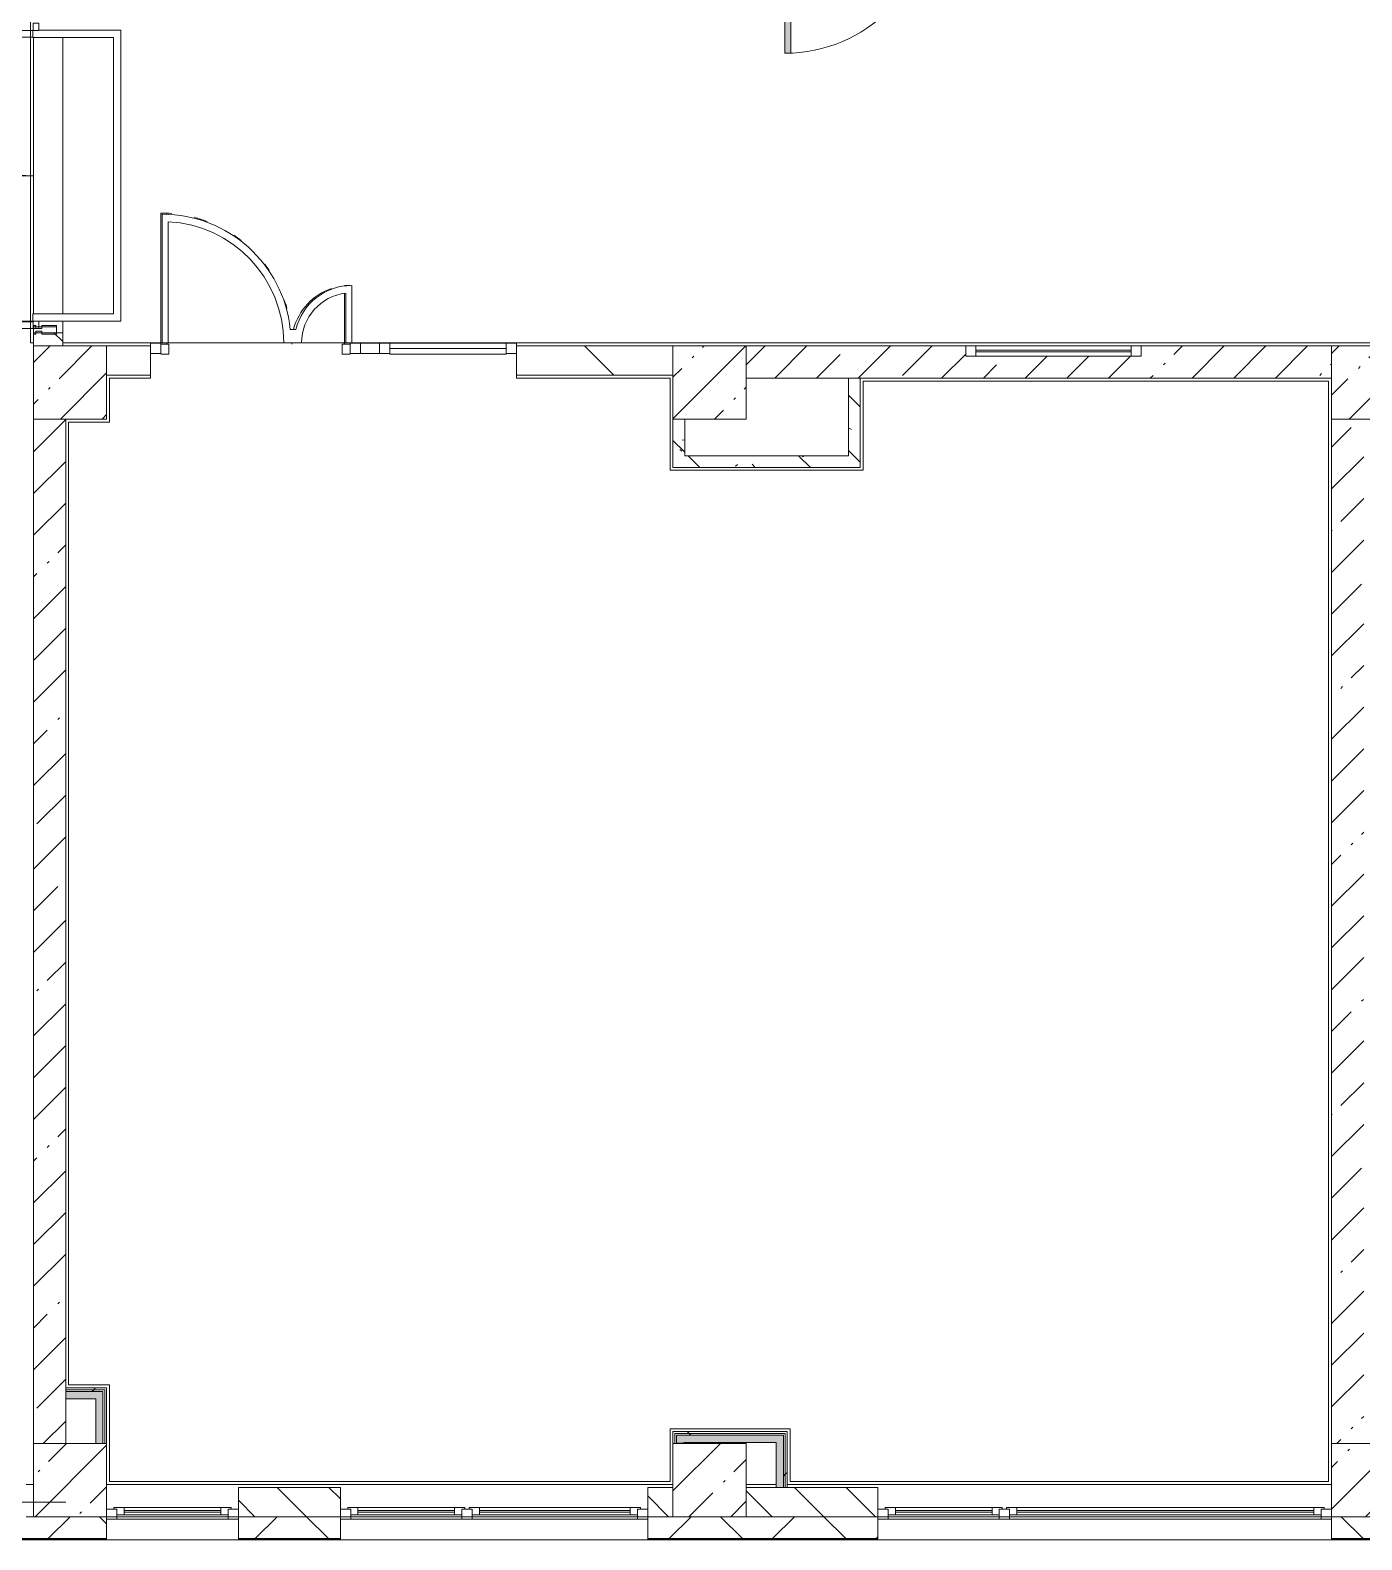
# Model space of a CAD drawing. Header units: millimetres. Extents: x 81711 to 274967, y -8553 to 29000.
# Drawn here: x 186474 to 195574, y -258 to 10057 of the extents above; entities that cross this region are included whole.
import ezdxf

# ---------------------------------------------------------------- set-up
doc = ezdxf.new("R2010")
doc.units = ezdxf.units.MM
for name, color, linetype, lineweight, true_color in [('A-DETL-GENF-2', 7, 'Continuous', 5, 0xaaaaaa), ('A-DOOR-5', 7, 'Continuous', 5, 0xe2e2e2), ('A-DOOR-6', 7, 'Continuous', 5, 0xaaaaaa), ('A-DOOR-FRAM-3', 7, 'Continuous', 5, 0xe2e2e2), ('A-DOOR-FRAM-4', 7, 'Continuous', 5, 0xaaaaaa), ('A-FLOR-2', 7, 'Continuous', 5, 0xaaaaaa), ('I-WALL-25', 7, 'Continuous', 5, 0xe7e7e7), ('I-WALL-26', 7, 'Continuous', 9, 0xe7e7e7), ('I-WALL-29', 7, 'Continuous', 5, 0x787878)]:
    doc.layers.add(name, color=color, linetype=linetype, lineweight=lineweight, true_color=true_color)
for name, color, linetype, lineweight in [('A-GLAZ-3', 7, 'Continuous', 5), ('A-GLAZ-CURT-2', 7, 'Continuous', 5), ('A-GLAZ-CWMG-2', 7, 'Continuous', 5), ('A-WALL', 7, 'Continuous', 9), ('A-WALL-10', 7, 'Continuous', 5), ('I-WALL-27', 7, 'Continuous', 5), ('S-COLS-1', 7, 'Continuous', 5), ('Оси', 7, 'Continuous', 9)]:
    doc.layers.add(name, color=color, linetype=linetype, lineweight=lineweight)
pattern_1 = [(45, (147956.67, 0), (-285.123, 285.123), []), (45, (148241.8, 0), (-285.123, 285.123), [504.031, -100.806, 16.764, -84.042])]
pattern_2 = [(135, (147956.67, 0), (-377.171, -377.171), [533.4, -88.9, 17.78, -88.9]), (135, (147956.67, 376.94), (-377.171, -377.171), []), (50, (147956.67, 0), (637.6445, -55.7866), [66.675, -733.425]), (355, (147956.7, 0), (-123.349, 668.699), [53.34, -586.74]), (100.451, (148009.8, -4.65), (514.299, 612.908), [56.665, -623.315]), (46.184, (147956.7, 177.8), (948.776, -147.15), [100.012, -1100.137]), (96.636, (148035.7, 165.5), (830.91, 865.997), [84.998, -934.973]), (351.184, (147956.7, 177.8), (830.918, 865.988), [80.01, -880.11]), (21, (148045.57, 133.35), (530.6506, -357.928), [66.675, -733.425]), (326, (148045.6, 133.35), (216.308, 644.6585), [53.34, -586.74]), (71.451, (148089.8, 103.5), (746.9596, 286.724), [56.665, -623.315]), (37.5, (147956.67, 0), (10.8105, 295.9426), [16.764, -562.864, 16.764, -578.866, -588.962]), (37.5, (147956.67, 0), (10.8105, 295.9426), [-1175.258, 16.764, -572.198]), (7.5, (147956.67, 0), (233.8692, 350.6318), [16.764, -322.834, 16.764, -549.529, -224.472]), (7.5, (147956.67, 0), (233.8692, 350.6318), [-905.891, 16.764, -207.708]), (327.5, (147758.43, 0), (474.5678, -20.0513), [16.764, -205.486, 16.764, -676.656, -920.115]), (327.5, (147758.43, 0), (474.5678, -20.0513), [-915.67, 16.764, -903.351]), (317.5, (147669.53, 0), (518.452, 88.9934), [16.764, -272.161, 16.764, -443.738, -653.415]), (317.5, (147669.53, 0), (518.452, 88.9934), [-749.427, 16.764, -636.651])]
pattern_3 = [(135, (147956.67, 0), (-353.5534, -353.5534), [])]
pattern_4 = [(45, (147956.7, 0), (-530.33, 530.33), []), (135, (147956.7, 0), (-530.33, -530.33), [])]

# ---------------------------------------------------------------- blocks, each defined once
blk = doc.blocks.new('BSC_Колонна _Прямоугольная - 500х500-23286270-1_5_3_птичка')
at = {"layer": 'S-COLS-1'}
h = blk.add_hatch(dxfattribs=at)
h.set_pattern_fill('FP_76', color=256, style=0, pattern_type=2)
h.set_pattern_definition([(45, (-38790, -7650), (-285.123, 285.123), []), (45, (-38504.88, -7650), (-285.123, 285.123), [504.031, -100.806, 16.764, -84.042])])
h.paths.add_polyline_path([(-250, -250), (250, -250), (250, 250), (-250, 250), (-250, -105)])
for p, q in [((250, 250), (-250, 250)), ((-250, 250), (-250, -250)), ((250, -250), (250, 250)), ((-250, -250), (250, -250))]:
    blk.add_line(p, q, dxfattribs=at)
blk = doc.blocks.new('BSC_Колонна _Прямоугольная - 500х500-V66-1_5_3_птичка')
at = {"layer": 'S-COLS-1'}
h = blk.add_hatch(dxfattribs=at)
h.set_pattern_fill('FP_77', color=256, style=0, pattern_type=2)
h.set_pattern_definition([(45, (-43160, -7650), (-285.123, 285.123), []), (45, (-42874.88, -7650), (-285.123, 285.123), [504.031, -100.806, 16.764, -84.042])])
h.paths.add_polyline_path([(250, -250), (250, 250), (-250, 250), (-250, -250)])
for p, q in [((250, 250), (-250, 250)), ((-250, 250), (-250, -250)), ((250, -250), (250, 250)), ((-250, -250), (250, -250))]:
    blk.add_line(p, q, dxfattribs=at)
blk = doc.blocks.new('BSC_Колонна _Прямоугольная - 500х500-V67-1_5_3_птичка')
at = {"layer": 'S-COLS-1'}
h = blk.add_hatch(dxfattribs=at)
h.set_pattern_fill('FP_78', color=256, style=0, pattern_type=2)
h.set_pattern_definition([(45, (-47660, -7650), (-285.123, 285.123), []), (45, (-47374.88, -7650), (-285.123, 285.123), [504.031, -100.806, 16.764, -84.042])])
h.paths.add_polyline_path([(-250, -250), (250, -250), (250, 250), (-250, 250), (-250, -105)])
for p, q in [((250, 250), (-250, 250)), ((-250, 250), (-250, -250)), ((250, -250), (250, 250)), ((-250, -250), (250, -250))]:
    blk.add_line(p, q, dxfattribs=at)
blk = doc.blocks.new('BSC_Колонна _Прямоугольная - 500х500-V72-1_5_3_птичка')
at = {"layer": 'S-COLS-1'}
h = blk.add_hatch(dxfattribs=at)
h.set_pattern_fill('FP_83', color=256, style=0, pattern_type=2)
h.set_pattern_definition([(45, (-38790, -150), (-285.123, 285.123), []), (45, (-38504.88, -150), (-285.123, 285.123), [504.031, -100.806, 16.764, -84.042])])
h.paths.add_polyline_path([(85, -250), (250, -250), (250, 250), (-250, 250), (-250, -250), (-30, -250)])
for p, q in [((250, 250), (-250, 250)), ((-250, 250), (-250, -250)), ((250, -250), (250, 250)), ((-250, -250), (250, -250))]:
    blk.add_line(p, q, dxfattribs=at)
blk = doc.blocks.new('BSC_Колонна _Прямоугольная - 500х500-V73-1_5_3_птичка')
at = {"layer": 'S-COLS-1'}
h = blk.add_hatch(dxfattribs=at)
h.set_pattern_fill('FP_84', color=256, style=0, pattern_type=2)
h.set_pattern_definition([(45, (-43160, -150), (-285.123, 285.123), []), (45, (-42874.88, -150), (-285.123, 285.123), [504.031, -100.806, 16.764, -84.042])])
h.paths.add_polyline_path([(250, -250), (250, 250), (-250, 250), (-250, -250)])
for p, q in [((250, 250), (-250, 250)), ((-250, 250), (-250, -250)), ((250, -250), (250, 250)), ((-250, -250), (250, -250))]:
    blk.add_line(p, q, dxfattribs=at)
blk = doc.blocks.new('BSC_Колонна _Прямоугольная - 500х500-V74-1_5_3_птичка')
at = {"layer": 'S-COLS-1'}
h = blk.add_hatch(dxfattribs=at)
h.set_pattern_fill('FP_85', color=256, style=0, pattern_type=2)
h.set_pattern_definition([(45, (-47660, -150), (-285.123, 285.123), []), (45, (-47374.88, -150), (-285.123, 285.123), [504.031, -100.806, 16.764, -84.042])])
h.paths.add_polyline_path([(250, -250), (250, 250), (-250, 250), (-250, -250)])
for p, q in [((250, 250), (-250, 250)), ((-250, 250), (-250, -250)), ((250, -250), (250, 250)), ((-250, -250), (250, -250))]:
    blk.add_line(p, q, dxfattribs=at)
blk = doc.blocks.new('120_Окно_СКБ_1Ст - 120_Окно_СКБ_1Ст 900х2500_h_-20664874-1_5_3_птичка')
at = {"layer": 'A-GLAZ-3'}
for p, q in [((-450, -127), (-450, -57)), ((-450, -57), (-380, -57)), ((450, -57), (-450, -57)), ((-380, -57), (-380, -127)), ((380, -87), (-380, -87)), ((-380, -87), (-380, -127)), ((-330, -137), (-330, -87)), ((330, -137), (330, -87)), ((380, -127), (380, -57)), ((380, -57), (450, -57)), ((380, -127), (380, -87)), ((450, -57), (450, -127)), ((-380, -127), (-450, -127)), ((-450, -127), (-400, -127)), ((-380, -127), (-400, -127)), ((-400, -127), (-400, -137)), ((-400, -137), (400, -137)), ((400, -137), (-400, -137)), ((-330, -107), (330, -107)), ((330, -117), (-330, -117)), ((450, -127), (380, -127)), ((400, -127), (380, -127)), ((400, -127), (450, -127)), ((400, -137), (400, -127))]:
    blk.add_line(p, q, dxfattribs=at)
blk = doc.blocks.new('120_Окно_СКБ_2Ст - 120_Окно_СКБ_2Ст 3100х2500 _мал_створка слева_-V106-1_5_3_птичка')
at = {"layer": 'A-GLAZ-3'}
for p, q in [((-1550, -127), (-1550, -57)), ((-1550, -57), (-1480, -57)), ((1550, -57), (-1550, -57)), ((-1480, -57), (-1480, -127)), ((650, -87), (-1480, -87)), ((-1480, -87), (-1480, -127)), ((-1430, -137), (-1430, -87)), ((600, -137), (600, -87)), ((650, -127), (650, -57)), ((650, -57), (720, -57)), ((650, -127), (650, -87)), ((720, -57), (720, -127)), ((1480, -87), (720, -87)), ((720, -87), (720, -127)), ((770, -137), (770, -87)), ((1430, -137), (1430, -87)), ((1480, -127), (1480, -57)), ((1480, -57), (1550, -57)), ((1480, -127), (1480, -87)), ((1550, -57), (1550, -127)), ((-1480, -127), (-1550, -127)), ((-1550, -127), (-1500, -127)), ((-1480, -127), (-1500, -127)), ((-1500, -127), (-1500, -137)), ((-1500, -137), (670, -137)), ((670, -137), (-1500, -137)), ((-1430, -107), (600, -107)), ((600, -117), (-1430, -117)), ((720, -127), (650, -127)), ((670, -127), (650, -127)), ((670, -127), (700, -127)), ((670, -137), (670, -127)), ((720, -127), (700, -127)), ((700, -127), (700, -137)), ((700, -137), (1500, -137)), ((1500, -137), (700, -137)), ((770, -107), (1430, -107)), ((1430, -117), (770, -117)), ((1550, -127), (1480, -127)), ((1500, -127), (1480, -127)), ((1500, -127), (1550, -127)), ((1500, -137), (1500, -127))]:
    blk.add_line(p, q, dxfattribs=at)
blk = doc.blocks.new('120_Окно_СКБ_2Ст - 120_Окно_СКБ_2Ст 2100х2500 _мал створка справа_-V88-1_5_3_птичка')
at = {"layer": 'A-GLAZ-3'}
for p, q in [((-1050, -127), (-1050, -57)), ((-1050, -57), (-980, -57)), ((1050, -57), (-1050, -57)), ((-980, -57), (-980, -127)), ((150, -87), (-980, -87)), ((-980, -87), (-980, -127)), ((-930, -137), (-930, -87)), ((100, -137), (100, -87)), ((150, -127), (150, -57)), ((150, -57), (220, -57)), ((150, -127), (150, -87)), ((220, -57), (220, -127)), ((980, -87), (220, -87)), ((220, -87), (220, -127)), ((270, -137), (270, -87)), ((930, -137), (930, -87)), ((980, -127), (980, -57)), ((980, -57), (1050, -57)), ((980, -127), (980, -87)), ((1050, -57), (1050, -127)), ((-980, -127), (-1050, -127)), ((-1050, -127), (-1000, -127)), ((-980, -127), (-1000, -127)), ((-1000, -127), (-1000, -137)), ((-1000, -137), (170, -137)), ((170, -137), (-1000, -137)), ((-930, -107), (100, -107)), ((100, -117), (-930, -117)), ((220, -127), (150, -127)), ((170, -127), (150, -127)), ((170, -127), (200, -127)), ((170, -137), (170, -127)), ((220, -127), (200, -127)), ((200, -127), (200, -137)), ((200, -137), (1000, -137)), ((1000, -137), (200, -137)), ((270, -107), (930, -107)), ((930, -117), (270, -117)), ((1050, -127), (980, -127)), ((1000, -127), (980, -127)), ((1000, -127), (1050, -127)), ((1000, -137), (1000, -127))]:
    blk.add_line(p, q, dxfattribs=at)
blk = doc.blocks.new('110_Дверь_СКБ_1Ст_Внутренняя1 - Д-11 1100x2100h_кладовые _все__ коридор _между помещениями блока столовой__ моечные _все_-32089417-1_5_3_птичка')
at = {"layer": 'A-DOOR-5'}
h = blk.add_hatch(color=256, dxfattribs=at)
h.paths.add_polyline_path([(522.5, 110), (512.5, 110), (512.5, 70), (502.5, 70), (502.5, 30), (537.5, 30), (537.5, 110)])
h.paths.add_polyline_path([(-497.5, 110), (-512.5, 110), (-512.5, 30), (-477.5, 30), (-477.5, 70), (-487.5, 70), (-487.5, 110)])
at = {"layer": 'A-DOOR-6'}
h = blk.add_hatch(dxfattribs=at)
h.set_pattern_fill('FP_131', color=256, style=0, pattern_type=2)
h.set_pattern_definition([(135, (1751.41, 174.685), (-14.14214, -14.14214), []), (225, (1751.41, 174.685), (14.14214, -14.14214), [])])
h.paths.add_polyline_path([(537.5, 110), (537.5, -110), (562.5, -110), (562.5, 110)])
at = {"layer": 'A-DOOR-FRAM-3'}
for points in [[(512.5, 1110), (472.5, 1110), (472.5, 110), (512.5, 110), (512.5, 1030.8)], [(-537.5, 118), (-567.5, 118), (-562.5, 110), (-497.5, 115.3), (-497.5, 118), (-517.5, 118)], [(562.5, 118), (522.5, 118), (522.5, 110), (592.5, 110), (587.5, 118)], [(-512.5, 30), (-512.5, -110), (-497.5, -110), (-497.5, 30)], [(522.5, 30), (522.5, -110), (537.5, -110), (537.5, 30)], [(-567.5, -110), (-562.5, -118), (-497.5, -118), (-497.5, -110), (-562.5, -110)], [(537.5, -110), (522.5, -115.3), (522.5, -118), (592.5, -118), (587.5, -110), (562.5, -110)]]:
    blk.add_hatch(color=256, dxfattribs=at).paths.add_polyline_path(points)
at = {"layer": 'A-DOOR-FRAM-4'}
h = blk.add_hatch(dxfattribs=at)
h.set_pattern_fill('FP_132', color=256, style=0, pattern_type=2)
h.set_pattern_definition([(45, (-371.384, 174.685), (-14.1421, 14.1421), []), (135, (-371.384, 174.685), (-14.1421, -14.1421), [])])
h.paths.add_polyline_path([(-512.5, 110), (-537.5, 110), (-537.5, -110), (-512.5, -110), (-512.5, 16)])
at = {"layer": 'A-DOOR-6'}
for p, q in [((512.5, 1110), (472.5, 1110)), ((472.5, 1110), (472.5, 110)), ((512.5, 110), (512.5, 1110)), ((472.5, 110), (512.5, 110))]:
    blk.add_line(p, q, dxfattribs=at)
blk.add_arc((512.5, 110), 1000, 90, 180, dxfattribs=at)
at = {"layer": 'A-DOOR-FRAM-4'}
for p, q in [((-497.5, 118), (-567.5, 118)), ((-567.5, 118), (-567.5, 110)), ((-567.5, 110), (-497.5, 110)), ((-512.5, 110), (-537.5, 110)), ((-537.5, 110), (-537.5, -110)), ((-487.5, 110), (-512.5, 110)), ((-512.5, 110), (-512.5, 30)), ((-512.5, -110), (-512.5, 110)), ((-497.5, 110), (-512.5, 110)), ((-512.5, 110), (-512.5, 109)), ((-512.5, 109), (-497.5, 109)), ((-497.5, 110), (-497.5, 118)), ((-497.5, 109), (-497.5, 110)), ((-487.5, 70), (-487.5, 110)), ((512.5, 110), (512.5, 70)), ((537.5, 110), (512.5, 110)), ((592.5, 118), (522.5, 118)), ((522.5, 118), (522.5, 110)), ((537.5, 110), (522.5, 110)), ((522.5, 110), (522.5, 109)), ((522.5, 110), (592.5, 110)), ((522.5, 109), (537.5, 109)), ((537.5, 30), (537.5, 110)), ((562.5, 110), (537.5, 110)), ((537.5, 110), (537.5, -110)), ((537.5, 109), (537.5, 110)), ((562.5, -110), (562.5, 110)), ((592.5, 110), (592.5, 118)), ((-512.5, 30), (-477.5, 30)), ((-497.5, 30), (-512.5, 30)), ((-512.5, 30), (-512.5, -110)), ((-497.5, -110), (-497.5, 30)), ((-477.5, 70), (-487.5, 70)), ((-477.5, 30), (-477.5, 70)), ((512.5, 70), (502.5, 70)), ((502.5, 70), (502.5, 30)), ((502.5, 30), (537.5, 30)), ((537.5, 30), (522.5, 30)), ((522.5, 30), (522.5, -110)), ((537.5, -110), (537.5, 30)), ((-497.5, -110), (-567.5, -110)), ((-567.5, -110), (-567.5, -118)), ((-567.5, -118), (-497.5, -118)), ((-537.5, -110), (-512.5, -110)), ((-512.5, -110), (-497.5, -110)), ((-497.5, -118), (-497.5, -110)), ((522.5, -110), (537.5, -110)), ((592.5, -110), (522.5, -110)), ((522.5, -110), (522.5, -118)), ((522.5, -118), (592.5, -118)), ((537.5, -110), (562.5, -110)), ((592.5, -118), (592.5, -110))]:
    blk.add_line(p, q, dxfattribs=at)
blk = doc.blocks.new('Прямоугольный импост - Импост структурный с накладкой - 160мм Темный-31239214-1_5_3_птичка')
at = {"layer": 'A-GLAZ-CWMG-2'}
for p, q in [((-50, 0), (-50, 17)), ((-50, 17), (0, 17)), ((-40, 0), (-50, 0)), ((-40, -40), (-40, 0)), ((0, 0), (-10, 0)), ((-10, 0), (-10, -40)), ((0, 17), (0, 0)), ((-50, -140), (-50, -40)), ((-50, -40), (-40, -40)), ((-10, -40), (0, -40)), ((0, -40), (0, -140)), ((0, -140), (-50, -140))]:
    blk.add_line(p, q, dxfattribs=at)
blk = doc.blocks.new('Дверь_Витражная_остекление_ - ДВН_ДАО_Главный вход_1800 в свету 5-32258809-1_5_3_птичка')
at = {"layer": 'A-DETL-GENF-2'}
for p, q in [((-993, -1013), (-993, -21)), ((-993, -21), (-993, -1013)), ((-993, -100), (-948, -100)), ((-983, -933), (-983, -100)), ((-948, -1013), (-948, -21)), ((-948, -1013), (-948, -21)), ((-939, -933), (-939, -100)), ((989, -933), (989, -100)), ((998, -1013), (998, -20)), ((998, -20), (998, -1013)), ((1043, -100), (998, -100)), ((1033, -933), (1033, -100)), ((1043, -1013), (1043, -20)), ((1043, -1013), (1043, -20)), ((-993, -933), (-948, -933)), ((-993, -1013), (-948, -1013)), ((-993, -1013), (-948, -1013)), ((1043, -933), (998, -933)), ((1043, -1013), (998, -1013)), ((998, -1013), (1043, -1013))]:
    blk.add_line(p, q, dxfattribs=at)
at = {"layer": 'A-DOOR-6'}
for p, q in [((-1043, 20), (-993, 20)), ((-1043, -20), (-1043, 20)), ((-993, 20), (-993, -20)), ((993, 20), (1043, 20)), ((993, -20), (993, 20)), ((1043, 20), (1043, -20)), ((-993, -20), (-1043, -20)), ((-993, -1013), (-993, -21)), ((1043, -20), (993, -20)), ((993, -1013), (993, -21))]:
    blk.add_line(p, q, dxfattribs=at)
for centre, start, end in [((-993, -20), 270, 0), ((993, -20), 180, 270)]:
    blk.add_arc(centre, 993, start, end, dxfattribs=at)
blk = doc.blocks.new('Прямоугольный импост - Импост структурный с накладкой - 160мм Темный-V144-1_5_3_птичка')
at = {"layer": 'A-GLAZ-CWMG-2'}
for p, q in [((-25, 0), (-25, 17)), ((-25, 17), (25, 17)), ((-15, 0), (-25, 0)), ((-15, -40), (-15, 0)), ((25, 0), (15, 0)), ((15, 0), (15, -40)), ((25, 17), (25, 0)), ((-25, -140), (-25, -40)), ((-25, -40), (-15, -40)), ((15, -40), (25, -40)), ((25, -40), (25, -140)), ((25, -140), (-25, -140))]:
    blk.add_line(p, q, dxfattribs=at)
blk = doc.blocks.new('Прямоугольный импост - 50 x 70 мм-31700031-1_5_3_птичка')
at = {"layer": 'A-GLAZ-CWMG-2'}
for p, q in [((-70, 35), (0, 35)), ((-70, -35), (-70, 35)), ((0, 35), (0, -35)), ((0, -35), (-70, -35))]:
    blk.add_line(p, q, dxfattribs=at)
blk = doc.blocks.new('Дверь_Витражная_остекление_ - ДВН_ДАО_Главный вход_1200 в свету-V218-1_5_3_птичка')
at = {"layer": 'A-DETL-GENF-2'}
for p, q in [((-607, 925), (-647, 925)), ((-647, 925), (-647, 35)), ((-607, 915), (-607, 925)), ((647, 430), (607, 430)), ((607, 376), (607, 30)), ((-647, 30), (-607, 30)), ((-592, 30), (-647, 30)), ((-607, 30), (-607, 37)), ((-592, -40), (-592, 30)), ((592, -40), (592, 30)), ((592, 30), (647, 30)), ((607, 30), (647, 30)), ((-647, -40), (-592, -40)), ((647, -40), (592, -40))]:
    blk.add_line(p, q, dxfattribs=at)
at = {"layer": 'A-DOOR-6'}
blk.add_line((-647, 925), (-647, 35), dxfattribs=at)
for centre, radius, start, end in [((-647, 30), 895, 85.2542, 90), ((-647, 30), 895, 69.312, 75.32), ((-647, 30), 895, 52.105, 56.1089), ((-647, 30), 895, 34.1403, 37.5286), ((647, 30), 400, 90, 91.0627), ((-647, 30), 895, 15.7125, 19.6061), ((647, 30), 400, 108.6077, 165.3261), ((-647, 30), 895, 360, 0.4556), ((647, 30), 400, 178.9711, 180)]:
    blk.add_arc(centre, radius, start, end, dxfattribs=at)
blk = doc.blocks.new('Системная панель - Стемалит - 40мм-31720939-1_5_3_птичка')
at = {"layer": 'A-GLAZ-CURT-2'}
for p, q in [((65, 35), (-65, 35)), ((-65, 35), (-65, -35)), ((65, -35), (65, 35)), ((-65, -35), (65, -35))]:
    blk.add_line(p, q, dxfattribs=at)
blk = doc.blocks.new('Прямоугольный импост - 50 x 70 мм-31687886-1_5_3_птичка')
at = {"layer": 'A-GLAZ-CWMG-2'}
for p, q in [((-35, 35), (35, 35)), ((-35, -35), (-35, 35)), ((35, 35), (35, -35)), ((35, -35), (-35, -35))]:
    blk.add_line(p, q, dxfattribs=at)
blk = doc.blocks.new('Прямоугольный импост - 50 x 70 мм-V216-1_5_3_птичка')
at = {"layer": 'A-GLAZ-CWMG-2'}
for p, q in [((0, 35), (-70, 35)), ((-70, 35), (-70, -35)), ((0, -35), (0, 35)), ((-70, -35), (0, -35))]:
    blk.add_line(p, q, dxfattribs=at)
blk = doc.blocks.new('Системная панель - Стекло - 40мм-V219-1_5_3_птичка')
at = {"layer": 'A-GLAZ-CURT-2'}
for p, q in [((397.5, 0), (-397.5, 0)), ((-397.5, 0), (-397.5, -40)), ((397.5, -40), (397.5, 0)), ((-397.5, -40), (397.5, -40))]:
    blk.add_line(p, q, dxfattribs=at)
blk = doc.blocks.new('Прямоугольный импост - 50 x 70 мм-31702100-1_5_3_птичка')
at = {"layer": 'A-GLAZ-CWMG-2'}
for p, q in [((-35, 35), (35, 35)), ((-35, -35), (-35, 35)), ((35, 35), (35, -35)), ((35, -35), (-35, -35))]:
    blk.add_line(p, q, dxfattribs=at)
blk = doc.blocks.new('Прямоугольный импост - 50 x 70 мм-31720914-1_5_3_птичка')
at = {"layer": 'A-GLAZ-CWMG-2'}
blk.add_line((24940, 7918), (24145, 7918), dxfattribs=at)
blk = doc.blocks.new('120_Окно_СКБ_1Ст - 120_Окно_СКБ_1Ст 400х1200 EI30-24228621-1_5_3_птичка')
at = {"layer": 'A-GLAZ-3'}
for p, q in [((-600, 40), (-600, 110)), ((-600, 110), (-530, 110)), ((600, 110), (-600, 110)), ((-530, 110), (-530, 40)), ((530, 40), (530, 110)), ((530, 110), (600, 110)), ((600, 110), (600, 40)), ((-530, 40), (-600, 40)), ((-600, 40), (600, 40)), ((530, 80), (-530, 80)), ((530, 70), (-530, 70)), ((600, 40), (530, 40))]:
    blk.add_line(p, q, dxfattribs=at)

msp = doc.modelspace()

# ---------------------------------------------------------------- hatches: boundary and pattern name
at = {"layer": 'A-WALL-10'}
h = msp.add_hatch(dxfattribs=at)
h.set_pattern_fill('FP_105', color=256, style=0, pattern_type=2)
h.set_pattern_definition([(135, (147956.67, 0), (-176.7767, -176.7767), [])])
h.paths.add_polyline_path([(188594.2, -100), (188594.2, 100), (187896.7, 100), (187896.7, -100)])
h.paths.add_polyline_path([(192266.7, -100), (192266.7, 100), (191366.7, 100), (191366.7, -100), (191480.1, -100)])
h.paths.add_polyline_path([(190866.7, -100), (190866.7, 100), (190694.2, 100), (190694.2, -100)])
h = msp.add_hatch(dxfattribs=at)
h.set_pattern_fill('FP_94', color=256, style=0, pattern_type=2)
h.set_pattern_definition([(45, (147956.67, 0), (-353.5534, 353.5534), []), (135, (147956.67, 0), (-353.5534, -353.5534), [])])
h.paths.add_polyline_path([(223650.5, -250), (223656.7, -250), (223656.7, -100), (221936.7, -100), (221936.7, -250), (223648.7, -250)])
h.paths.add_polyline_path([(215652.4, -250), (218616.7, -250), (218616.7, -100), (215016.7, -100), (215016.7, -250)])
h.paths.add_polyline_path([(220192.7, -250), (220236.7, -250), (220236.7, -100), (219516.7, -101.8), (219516.7, -250), (220036.7, -250)])
h.paths.add_polyline_path([(213793, -250), (214116.7, -250), (214116.7, -100), (213116.7, -100), (213116.7, -250)])
h.paths.add_polyline_path([(208866.7, -250), (209566.7, -250), (209566.7, -100), (208866.7, -100), (208866.7, -128.3)])
h.paths.add_polyline_path([(207966.7, -250), (207966.7, -100), (207216.7, -100), (207216.7, -250)])
h.paths.add_polyline_path([(211666.7, -250), (212216.7, -250), (212216.7, -100), (211666.7, -100), (211666.7, -121.3)])
h.paths.add_polyline_path([(204495.9, -250), (205116.7, -250), (205116.7, -100), (204366.7, -100), (204366.7, -250)])
h.paths.add_polyline_path([(190694.2, -250), (192266.7, -250), (192266.7, -100), (190694.2, -100), (190694.2, -173.5)])
h.paths.add_polyline_path([(195366.7, -250), (196116.7, -250), (196116.7, -100), (195366.7, -100), (195366.7, -161.8)])
h.paths.add_polyline_path([(197016.7, -250), (197728.2, -250), (197728.2, -100), (197016.7, -100), (197016.7, -157.7)])
h.paths.add_polyline_path([(201266.7, -250), (201266.7, -100), (199828.2, -100), (199828.2, -250), (200777.1, -250)])
h.paths.add_polyline_path([(185046.7, -250), (185046.7, -100), (183926.7, -100), (183926.7, -250), (184972.2, -250)])
h.paths.add_polyline_path([(186996.7, -250), (186996.7, -100), (185946.7, -100), (185946.7, -250), (186831.6, -250)])
h.paths.add_polyline_path([(187896.7, -250), (188594.2, -250), (188594.2, -100), (187896.7, -100), (187896.7, -180.4)])
h.paths.add_polyline_path([(181826.7, -250), (181826.7, -100), (180966.7, -100), (180966.7, -250)])
h.paths.add_polyline_path([(178166.7, -250), (178166.7, -100), (177166.4, -100), (177166.4, -250), (177534.6, -250)])
h.paths.add_polyline_path([(175266.7, -250), (176266.4, -250), (176266.4, -100), (175266.7, -100), (175266.7, -211.8)])
h.paths.add_polyline_path([(174366.7, -250), (174366.7, -100), (173391.7, -100), (173391.7, -250), (173815.7, -250)])
h.paths.add_polyline_path([(163566.7, -250), (163566.7, -100), (162816.7, -100), (162816.7, -250)])
h.paths.add_polyline_path([(164466.7, -250), (165216.7, -250), (165216.7, -100), (164466.7, -100), (164466.7, -238.7)])
h.paths.add_polyline_path([(167316.7, -250), (168666.7, -250), (168666.7, -100), (167316.7, -100), (167316.7, -231.6)])
h.paths.add_polyline_path([(170096.9, -250), (170591.7, -250), (170591.7, -100), (169566.7, -100), (169566.7, -250)])
h.paths.add_polyline_path([(157866.7, -250), (157866.7, -100), (157116.4, -100), (157116.4, -250)])
h.paths.add_polyline_path([(156216.4, -250), (156216.4, -100), (154786.7, -100), (154786.7, -250), (156151.4, -250)])
h.paths.add_polyline_path([(147696.7, -250), (151686.7, -250), (151686.7, -100), (147696.7, -100), (147696.7, -210)])
h.paths.add_polyline_path([(160716.7, -250), (160716.7, -100), (159966.7, -100), (159966.7, -250)])
at = {"layer": 'I-WALL-25'}
for points in [[(190891.7, 406), (191621.7, 406), (191621.7, 456), (190891.7, 456)], [(190941.7, 400), (190941.7, 406), (190891.7, 406), (190891.7, 400)], [(191621.7, 100), (191621.7, 406), (191571.7, 406), (191571.7, 100)]]:
    msp.add_hatch(color=256, dxfattribs=at).paths.add_polyline_path(points)
at = {"layer": 'I-WALL-26'}
for points in [[(186768.4, 705), (186971.7, 705), (186971.7, 755), (186716.7, 755), (186716.7, 705)], [(186921.7, 400), (186971.7, 400), (186971.7, 705), (186921.7, 705), (186921.7, 501)]]:
    msp.add_hatch(color=256, dxfattribs=at).paths.add_polyline_path(points)
at = {"layer": 'I-WALL-27'}
h = msp.add_hatch(dxfattribs=at)
h.set_pattern_fill('FP_104', color=256, style=0, pattern_type=2)
h.set_pattern_definition(pattern_3)
h.paths.add_polyline_path([(186696.7, 7900), (186696.7, 7990), (186496.7, 7990), (186496.7, 7900)])
h.paths.add_polyline_path([(186496.7, 10120), (186696.7, 10120), (186696.7, 10230), (186496.7, 10230), (186496.7, 10210)])
h = msp.add_hatch(dxfattribs=at)
h.set_pattern_fill('FP_104', color=256, style=0, pattern_type=2)
h.set_pattern_definition(pattern_3)
h.paths.add_polyline_path([(187016.7, 7700), (187296.7, 7700), (187296.7, 7900), (186996.7, 7900), (186996.7, 7700)])
h.paths.add_polyline_path([(190846.7, 7700), (190866.7, 7700), (190866.7, 7900), (189796.7, 7900), (189796.7, 7700)])
h = msp.add_hatch(dxfattribs=at)
h.set_pattern_fill('FP_74', color=256, style=0, pattern_type=2)
h.set_pattern_definition(pattern_1)
h.paths.add_polyline_path([(193339.5, 7680), (195366.7, 7680), (195366.7, 7900), (194066.7, 7900), (194066.7, 7830), (192866.7, 7830), (192866.7, 7900), (191366.7, 7900), (191366.7, 7680), (192166.7, 7680)])
h = msp.add_hatch(dxfattribs=at)
h.set_pattern_fill('FP_74', color=256, style=0, pattern_type=2)
h.set_pattern_definition(pattern_1)
h.paths.add_polyline_path([(186620.1, 400), (186716.7, 400), (186716.7, 7400), (186496.7, 7400), (186496.7, 400), (186611.8, 400)])
h = msp.add_hatch(dxfattribs=at)
h.set_pattern_fill('FP_74', color=256, style=0, pattern_type=2)
h.set_pattern_definition(pattern_1)
h.paths.add_polyline_path([(195366.7, 400), (195586.7, 400), (195586.7, 7400), (195366.7, 7400), (195366.7, 645.8)])
h = msp.add_hatch(dxfattribs=at)
h.set_pattern_fill('FP_192', color=256, style=0, pattern_type=2)
h.set_pattern_definition(pattern_4)
h.paths.add_polyline_path([(186996.7, 767.5), (186996.7, 780), (186716.7, 780), (186716.7, 767.5), (186984.2, 767.5)])
h = msp.add_hatch(dxfattribs=at)
h.set_pattern_fill('FP_192', color=256, style=0, pattern_type=2)
h.set_pattern_definition(pattern_4)
h.paths.add_polyline_path([(186716.7, 755), (186984.2, 755), (186984.2, 767.5), (186716.7, 767.5)])
h = msp.add_hatch(dxfattribs=at)
h.set_pattern_fill('FP_192', color=256, style=0, pattern_type=2)
h.set_pattern_definition(pattern_4)
h.paths.add_polyline_path([(190866.7, 468.5), (191646.7, 468.7), (191646.7, 481), (190866.7, 481)])
h = msp.add_hatch(dxfattribs=at)
h.set_pattern_fill('FP_192', color=256, style=0, pattern_type=2)
h.set_pattern_definition(pattern_4)
h.paths.add_polyline_path([(190879.2, 456), (191634.2, 456), (191634.2, 468.5), (190879.2, 468.5)])
h = msp.add_hatch(dxfattribs=at)
h.set_pattern_fill('FP_192', color=256, style=0, pattern_type=2)
h.set_pattern_definition(pattern_4)
h.paths.add_polyline_path([(191634.2, 100), (191632.1, 456), (191621.7, 456), (191621.7, 100)])
h = msp.add_hatch(dxfattribs=at)
h.set_pattern_fill('FP_192', color=256, style=0, pattern_type=2)
h.set_pattern_definition(pattern_4)
h.paths.add_polyline_path([(191646.7, 100), (191646.7, 468.5), (191634.2, 468.5), (191634.2, 100)])
at = {"layer": 'I-WALL-29'}
h = msp.add_hatch(dxfattribs=at)
h.set_pattern_fill('FP_103', color=256, style=0, pattern_type=2)
h.set_pattern_definition(pattern_2)
h.paths.add_polyline_path([(192146.7, 7150), (192146.7, 7680), (192066.7, 7680), (192066.7, 7150)])
h = msp.add_hatch(dxfattribs=at)
h.set_pattern_fill('FP_103', color=256, style=0, pattern_type=2)
h.set_pattern_definition(pattern_2)
h.paths.add_polyline_path([(190866.7, 7070), (190946.7, 7070), (190946.7, 7400), (190866.7, 7400), (190866.7, 7150)])
h = msp.add_hatch(dxfattribs=at)
h.set_pattern_fill('FP_103', color=256, style=0, pattern_type=2)
h.set_pattern_definition(pattern_2)
h.paths.add_polyline_path([(192146.7, 7070), (192146.7, 7150), (190946.7, 7150), (190946.7, 7070), (191666.7, 7070)])

# ---------------------------------------------------------------- linework, layer by layer
at = {"layer": 'A-FLOR-2'}
for p, q in [((186476.7, 7920), (186476.7, 10680)), ((186492.9, 10057.4), (186492.9, 10007.4)), ((186492.9, 10007.4), (187042.9, 10007.4)), ((187092.9, 10057.4), (186533.7, 10057.4)), ((187042.9, 10007.4), (187042.9, 8120)), ((187092.9, 8070), (187092.9, 10057.4)), ((187376.7, 8800), (187376.7, 7920)), ((187416.7, 7920), (187416.7, 8749)), ((188631.7, 8260.7), (188631.7, 7920)), ((188671.7, 7920), (188671.7, 8313)), ((187042.9, 8120), (186492.9, 8120)), ((186492.9, 8120), (186492.9, 8070)), ((186533.7, 8070), (187092.9, 8070)), ((188289.8, 8012.8), (188251.8, 8012.8)), ((186476.7, 7920), (186496.7, 7920)), ((186696.7, 7920), (213873, 7920)), ((187296.7, 7680), (187016.7, 7680)), ((187016.7, 7680), (187016.7, 7380)), ((187296.7, 7700), (187296.7, 7680)), ((189796.7, 7680), (189796.7, 7700)), ((190846.7, 7680), (189796.7, 7680)), ((190846.7, 7050), (190846.7, 7680)), ((195346.7, 7660), (192166.7, 7660)), ((192166.7, 7660), (192166.7, 7050)), ((195346.7, 140), (195346.7, 7660)), ((187016.7, 7380), (186736.7, 7380)), ((186736.7, 7380), (186736.7, 800)), ((192166.7, 7050), (190846.7, 7050)), ((186736.7, 800), (187016.7, 800)), ((187016.7, 800), (187016.7, 140)), ((190846.7, 140), (190846.7, 501)), ((190846.7, 501), (191666.7, 501)), ((191666.7, 501), (191666.7, 140)), ((186446.7, 120), (186496.7, 120)), ((187016.7, 140), (190846.7, 140)), ((191666.7, 140), (195346.7, 140))]:
    msp.add_line(p, q, dxfattribs=at)
for centre, radius, start, end in [((187376.7, 7920), 880, 6.05535, 90), ((187376.7, 7920), 830, 360, 87.23769), ((188671.7, 7920), 393, 90, 166.33705), ((188671.7, 7920), 343, 96.69696, 180)]:
    msp.add_arc(centre, radius, start, end, dxfattribs=at)
at = {"layer": 'A-WALL'}
for p, q in [((192146.7, 7680), (192066.7, 7680)), ((186716.7, 780), (186716.7, 705)), ((186716.7, 767.5), (186984.2, 767.5)), ((186716.7, 755), (186971.7, 755)), ((186971.7, 755), (186971.7, 400)), ((186984.2, 767.5), (186984.2, 400)), ((190866.7, 468.5), (190866.7, 406)), ((191634.2, 468.5), (190879.2, 468.5)), ((190879.2, 400), (190879.2, 468.5)), ((191621.7, 456), (190891.7, 456)), ((190891.7, 400), (190891.7, 456)), ((191621.7, 100), (191621.7, 456)), ((191634.2, 100), (191634.2, 468.5)), ((188594.2, -100), (187896.7, -100)), ((190866.7, -100), (190694.2, -100)), ((192266.7, -100), (191366.7, -100)), ((185946.7, -250), (186996.7, -250)), ((185946.7, -253), (186996.7, -253)), ((187896.7, -250), (188594.2, -250)), ((187896.7, -253), (188594.2, -253)), ((190694.2, -250), (192266.7, -250)), ((190694.2, -253), (192266.7, -253)), ((195366.7, -250), (196116.7, -250)), ((195366.7, -253), (196116.7, -253))]:
    msp.add_line(p, q, dxfattribs=at)
at = {"layer": 'A-WALL-10'}
for p, q in [((188594.2, 100), (187896.7, 100)), ((187896.7, 100), (187896.7, -258)), ((188594.2, -258), (188594.2, 100)), ((190866.7, 100), (190694.2, 100)), ((190694.2, 100), (190694.2, -258)), ((192266.7, 100), (191366.7, 100)), ((192266.7, -258), (192266.7, 100)), ((186496.7, -100), (186446.7, -100)), ((186996.7, -258), (186996.7, -100)), ((186996.7, -100), (187896.7, -100)), ((188594.2, -100), (190694.2, -100)), ((192266.7, -100), (195366.7, -100)), ((195366.7, -100), (195366.7, -258)), ((174366.7, -258), (197728.2, -258))]:
    msp.add_line(p, q, dxfattribs=at)
at = {"layer": 'I-WALL-27'}
for p, q in [((186496.7, 8120), (186496.7, 10007.4)), ((186696.7, 10007.4), (186696.7, 8120)), ((186696.7, 7900), (186696.7, 8070)), ((186696.7, 7990), (186496.7, 7990)), ((186496.7, 7990), (186496.7, 7900)), ((187296.7, 7900), (186996.7, 7900)), ((187296.7, 7700), (187296.7, 7900)), ((190866.7, 7900), (189796.7, 7900)), ((189796.7, 7900), (189796.7, 7700)), ((192866.7, 7900), (191366.7, 7900)), ((195366.7, 7900), (194066.7, 7900)), ((186996.7, 7700), (187296.7, 7700)), ((189796.7, 7700), (190866.7, 7700)), ((191366.7, 7680), (192066.7, 7680)), ((192066.7, 7680), (192066.7, 7150)), ((192146.7, 7070), (192146.7, 7680)), ((192146.7, 7680), (195366.7, 7680)), ((186496.7, 7400), (186496.7, 400)), ((186716.7, 780), (186716.7, 7400)), ((190866.7, 7400), (190866.7, 7070)), ((190946.7, 7150), (190946.7, 7400)), ((195366.7, 7400), (195366.7, 400)), ((192066.7, 7150), (190946.7, 7150)), ((190866.7, 7070), (192146.7, 7070)), ((186996.7, 780), (186716.7, 780)), ((186996.7, 400), (186996.7, 780)), ((186716.7, 400), (186716.7, 705)), ((186716.7, 705), (186921.7, 705)), ((186921.7, 705), (186921.7, 400)), ((191646.7, 481), (190866.7, 481)), ((190866.7, 481), (190866.7, 400)), ((191646.7, 100), (191646.7, 481)), ((190941.7, 406), (191571.7, 406)), ((190941.7, 400), (190941.7, 406)), ((191571.7, 406), (191571.7, 100)), ((186996.7, 120), (190866.7, 120)), ((191366.7, 120), (191571.7, 120)), ((191645.9, 120), (195366.7, 120))]:
    msp.add_line(p, q, dxfattribs=at)
at = {"layer": 'Оси'}
msp.add_line((174216.7, 0), (186716.7, 0), dxfattribs=at)

# ---------------------------------------------------------------- block references
at = {"layer": 'A-DOOR-6'}
for name, p, rotation in [('110_Дверь_СКБ_1Ст_Внутренняя1 - Д-11 1100x2100h_кладовые _все__ коридор _между помещениями блока столовой__ моечные _все_-32089417-1_5_3_птичка', (192144.2, 11010), 180), ('Дверь_Витражная_остекление_ - ДВН_ДАО_Главный вход_1800 в свету 5-32258809-1_5_3_птичка', (186513.7, 9062.5), 269.9999999999999)]:
    msp.add_blockref(name, p, dxfattribs=dict(at, rotation=rotation))
msp.add_blockref('Дверь_Витражная_остекление_ - ДВН_ДАО_Главный вход_1200 в свету-V218-1_5_3_птичка', (188014.2, 7883), dxfattribs=at)
at = {"layer": 'A-GLAZ-3'}
msp.add_blockref('120_Окно_СКБ_1Ст - 120_Окно_СКБ_1Ст 400х1200 EI30-24228621-1_5_3_птичка', (193466.7, 7790), dxfattribs=at)
at = {"layer": 'A-GLAZ-3', "rotation": 180}
for name, p in [('120_Окно_СКБ_1Ст - 120_Окно_СКБ_1Ст 900х2500_h_-20664874-1_5_3_птичка', (187446.7, -175)), ('120_Окно_СКБ_2Ст - 120_Окно_СКБ_2Ст 2100х2500 _мал створка справа_-V88-1_5_3_птичка', (189644.2, -175)), ('120_Окно_СКБ_2Ст - 120_Окно_СКБ_2Ст 3100х2500 _мал_створка слева_-V106-1_5_3_птичка', (193816.7, -175))]:
    msp.add_blockref(name, p, dxfattribs=at)
at = {"layer": 'A-GLAZ-CURT-2'}
for name, p in [('Системная панель - Стемалит - 40мм-31720939-1_5_3_птичка', (188796.7, 7883)), ('Системная панель - Стекло - 40мм-V219-1_5_3_птичка', (189329.2, 7883))]:
    msp.add_blockref(name, p, dxfattribs=at)
at = {"layer": 'A-GLAZ-CWMG-2', "extrusion": (0, 0, -1)}
for name, p, rotation in [('Прямоугольный импост - Импост структурный с накладкой - 160мм Темный-31239214-1_5_3_птичка', (-186513.7, 7990), 270.0000000000001), ('Прямоугольный импост - Импост структурный с накладкой - 160мм Темный-V144-1_5_3_птичка', (-186513.7, 8005), 270.0000000000001), ('Прямоугольный импост - 50 x 70 мм-31687886-1_5_3_птичка', (-188696.7, 7883), 180), ('Прямоугольный импост - 50 x 70 мм-31702100-1_5_3_птичка', (-188896.7, 7883), 180), ('Прямоугольный импост - 50 x 70 мм-31700031-1_5_3_птичка', (-189796.7, 7883), 180)]:
    msp.add_blockref(name, p, dxfattribs=dict(at, rotation=rotation))
at = {"layer": 'A-GLAZ-CWMG-2', "rotation": 180}
msp.add_blockref('Прямоугольный импост - 50 x 70 мм-V216-1_5_3_птичка', (187296.7, 7883), dxfattribs=at)
at = {"layer": 'A-GLAZ-CWMG-2'}
msp.add_blockref('Прямоугольный импост - 50 x 70 мм-31720914-1_5_3_птичка', (164786.7, 0), dxfattribs=at)
at = {"layer": 'S-COLS-1'}
for name, p in [('BSC_Колонна _Прямоугольная - 500х500-23286270-1_5_3_птичка', (186746.7, 7650)), ('BSC_Колонна _Прямоугольная - 500х500-V66-1_5_3_птичка', (191116.7, 7650)), ('BSC_Колонна _Прямоугольная - 500х500-V67-1_5_3_птичка', (195616.7, 7650)), ('BSC_Колонна _Прямоугольная - 500х500-V72-1_5_3_птичка', (186746.7, 150)), ('BSC_Колонна _Прямоугольная - 500х500-V73-1_5_3_птичка', (191116.7, 150)), ('BSC_Колонна _Прямоугольная - 500х500-V74-1_5_3_птичка', (195616.7, 150))]:
    msp.add_blockref(name, p, dxfattribs=at)

doc.saveas('drawing.dxf')
